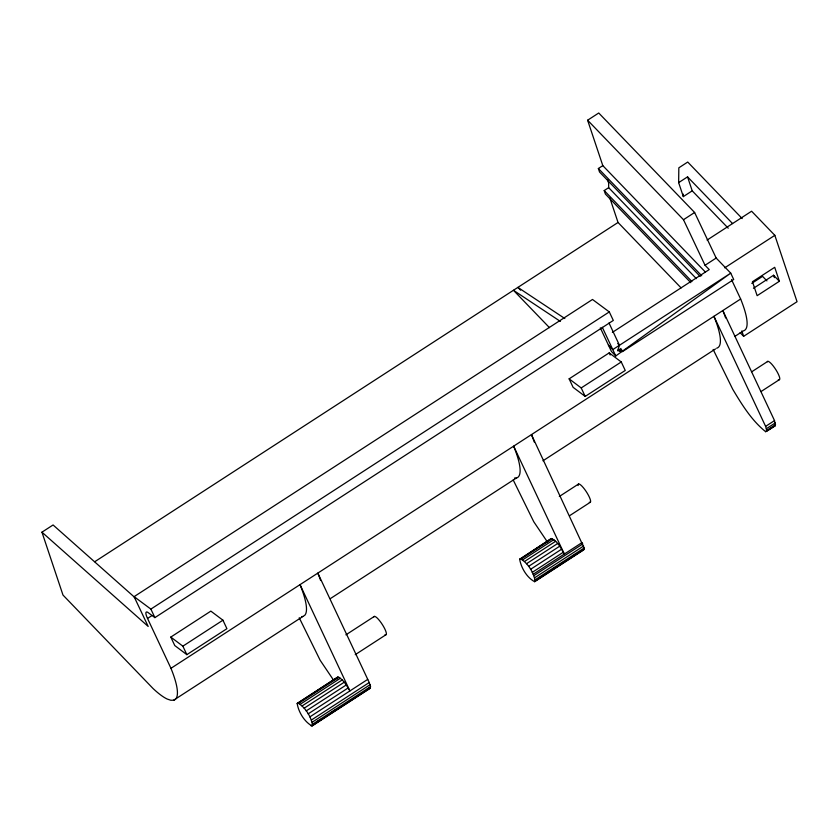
<?xml version="1.0" encoding="UTF-8"?>
<svg xmlns="http://www.w3.org/2000/svg" width="839" height="839" viewBox="0 0 839 839"><rect width="100%" height="100%" fill="white"/><g stroke="black" fill="none" stroke-linecap="round" stroke-linejoin="round"><path stroke-width="1.26" d="M678.646 182.629L687.55 176.861L692.217 190.831L683.324 196.609L678.646 182.629L678.835 167.821L687.728 162.042L742.211 218.57M683.324 196.609L683.355 194.134M330.367 598.606L516.363 478.041A80.922 18.101 57 0 0 513.646 446.149L564.343 554.055C561.018 548.402 557.736 541.092 551.37 538.512L519.666 559.319C521.229 567.961 526.829 577.505 534.621 581.71L583.577 549.975L584.154 548.014L531.454 434.612A80.922 18.101 57 0 1 534.254 442.027M534.621 581.71L535.177 581.102C533.625 572.397 527.993 562.948 520.222 558.701M135.928 598.48L53.077 524.973L41.95 532.178L62.988 595.061L153.055 688.515A80.943 18.112 57 0 0 167.286 699.076L170.831 700.261L173.652 700.208L304.788 615.26A80.943 18.112 57 0 0 300.026 584.647L349.915 690.927C346.643 685.903 343.654 679.328 337.813 676.989L297.163 703.501C298.579 712.206 304.316 721.624 312.024 725.997L369.873 688.494L370.544 686.659L369.233 682.526L317.824 573.1A80.943 18.112 57 0 1 320.624 580.525M312.024 725.997L312.611 725.452C311.206 716.747 305.459 707.34 297.761 702.956M337.152 678.824L337.813 676.989M713.14 349.444L732.783 389.359C741.875 404.566 751.734 420.591 765.65 431.697L766.689 430.407L765.619 426.369L713.937 316.313A80.943 18.112 57 0 1 716.632 348.206M766.427 431.435L775.33 425.667L774.523 420.601L722.83 310.545A80.943 18.112 57 0 1 725.63 317.96M621.699 350.041L621.238 351.384L622.077 350.838L621.699 350.041L620.031 351.132L620.954 348.458L617.619 350.618L622.444 351.635L733.706 279.502L730.738 273.147L716.17 258.045L694.619 212.487L598.742 113.003L587.615 120.218L602.811 165.629L705.253 271.92M617.619 350.618L619.465 345.28L730.738 273.147L615.763 355.956L611.411 351.436L600.336 327.881M551.37 538.512L519.666 559.319M700.198 276.461L599.528 172.005L598.364 168.513L602.811 165.629M690.812 282.68L605.391 194.05L604.216 190.558L608.663 187.663L608.653 183.091L607.488 179.598M94.786 561.7L618.039 222.471L609.911 198.172M587.615 120.218L683.491 219.703L694.619 212.487M41.95 532.178L148.188 626.45L134.093 596.655L592.502 299.471L609.292 311.919L613.319 320.435L154.9 617.619L147.706 612.281A12.648 2.832 57 0 0 147.528 618.448L170.957 668.316A80.943 18.112 57 0 1 173.652 700.208M707.088 240.069L751.597 211.218L774.837 235.329L797.05 301.704L743.637 336.324L740.124 332.674M134.093 596.655L150.873 609.104L609.292 311.919M147.528 618.448L151.922 615.595M683.491 219.703L705.043 265.26L716.17 258.045M612.355 332.391L709.228 269.592L705.043 265.26M724.707 267.83L774.837 235.329M170.799 637.084L210.851 611.117L222.933 620.199L226.918 628.684L186.856 654.651L174.774 645.558L170.799 637.084L182.871 646.166L186.856 654.651M569.125 378.85L609.187 352.883L621.259 361.966L625.244 370.45L585.192 396.417L573.11 387.324L569.125 378.85L581.207 387.933L585.192 396.417M182.871 646.166L222.933 620.199M581.207 387.933L621.259 361.966M751.775 283.362L762.567 276.367L766.93 280.887M753.443 288.301L773.568 275.244L779.379 281.275L757.135 295.695L752.457 281.726L774.712 267.305L779.379 281.275M170.957 668.316L740.638 298.999L731.503 279.555M542.959 460.8L715.531 348.919M734.964 336.324L743.333 330.891A80.943 18.112 57 0 0 740.638 298.999M345.899 634.84L374.362 616.392M559.319 496.489L578.606 483.977M751.817 371.729L767.832 361.336M355.233 654.672L385.888 634.798M569.765 515.586L590.121 502.383M761.036 391.551L779.19 379.784M297.163 703.501L337.226 677.534M521.26 558.879L552.408 538.68M298.841 703.197L338.893 677.23M522.718 559.823L553.876 539.624M300.331 704.204L340.393 678.237M524.501 561.48L555.649 541.281M302.134 705.924L342.186 679.947M526.483 563.724L557.631 543.525M304.127 708.21L344.179 682.243M528.518 566.419L559.676 546.22M306.172 710.937L346.224 684.97M530.489 569.366L561.648 549.167M308.123 713.895L348.175 687.928M532.251 572.366L563.409 552.177M309.864 716.894L367.713 679.391M533.195 574.254L582.151 542.508M311.374 720.04L369.233 682.526M533.845 575.648L582.801 543.913M765.619 426.369L774.523 420.601M534.684 577.746L583.64 546.011M312.223 722.211L370.072 684.708M766.406 428.677L775.309 422.908M535.198 579.749L584.154 548.014M312.685 724.162L370.544 686.659M310.944 725.756L313.125 724.34M317.488 721.509L320.76 719.39M331.678 712.311L334.96 710.182M366.612 689.658L368.803 688.253M539.026 578.019L542.288 575.9M546.64 573.079L549.902 570.96M553.163 568.842L556.425 566.734M559.697 564.616L564.049 561.794M573.834 555.449L576.015 554.034M766.689 430.407L775.582 424.628M312.611 725.452L370.471 687.949M535.177 581.102L584.133 549.367M765.65 431.697L775.33 425.667M608.999 322.973L619.465 345.28L612.785 349.601L608.422 345.07M514.475 478.073L516.363 478.041M301.799 616.55L302.722 616.539M564.836 318.537L517.894 287.399L520.6 290.2M560.389 321.421L513.447 290.284L549.472 327.661M687.55 176.861L732.562 223.573M692.217 190.831L728.231 228.198M598.364 168.513L701.708 275.748M608.663 187.663L696.339 278.632M604.216 190.558L691.892 281.516M618.039 222.471L681.079 287.892M617.735 343.487L619.465 345.28M547.573 542.214L533.772 521.753L513.185 479.918M333.849 680.586L320.141 660.251L299.219 617.756M150.873 609.104L154.9 617.619M602.308 327.294L615.763 355.956M609.187 352.883L610.184 355.002M773.568 275.244L774.376 277.646M741.833 330.912L743.637 336.324M578.144 485.55A10.886 2.433 57 0 1 586.042 491.308A10.886 2.433 57 0 1 589.293 502.246M373.921 616.875A10.886 2.433 57 0 1 382.574 624.919A10.886 2.433 57 0 1 385.049 634.662M767.349 361.745A10.886 2.433 57 0 1 776.159 370.177A10.886 2.433 57 0 1 778.319 379.564"/></g></svg>
